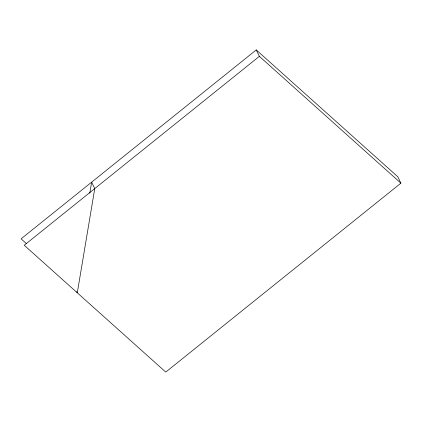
<?xml version="1.0" encoding="UTF-8"?>
<svg xmlns="http://www.w3.org/2000/svg" width="422" height="422" viewBox="0 0 422 422"><rect width="100%" height="100%" fill="white"/><g stroke="black" fill="none" stroke-linecap="round" stroke-linejoin="round"><path stroke-width="0.63" d="M89.802 193.16L91.643 182.156L94.765 188.581L77.295 292.815L76.73 291.649M256.244 49.917L259.366 56.342L24.223 245.256L165.756 372.083L400.9 183.169L397.777 176.744L256.244 49.917L21.1 238.831L26.486 243.658M259.366 56.342L400.9 183.169"/></g></svg>
